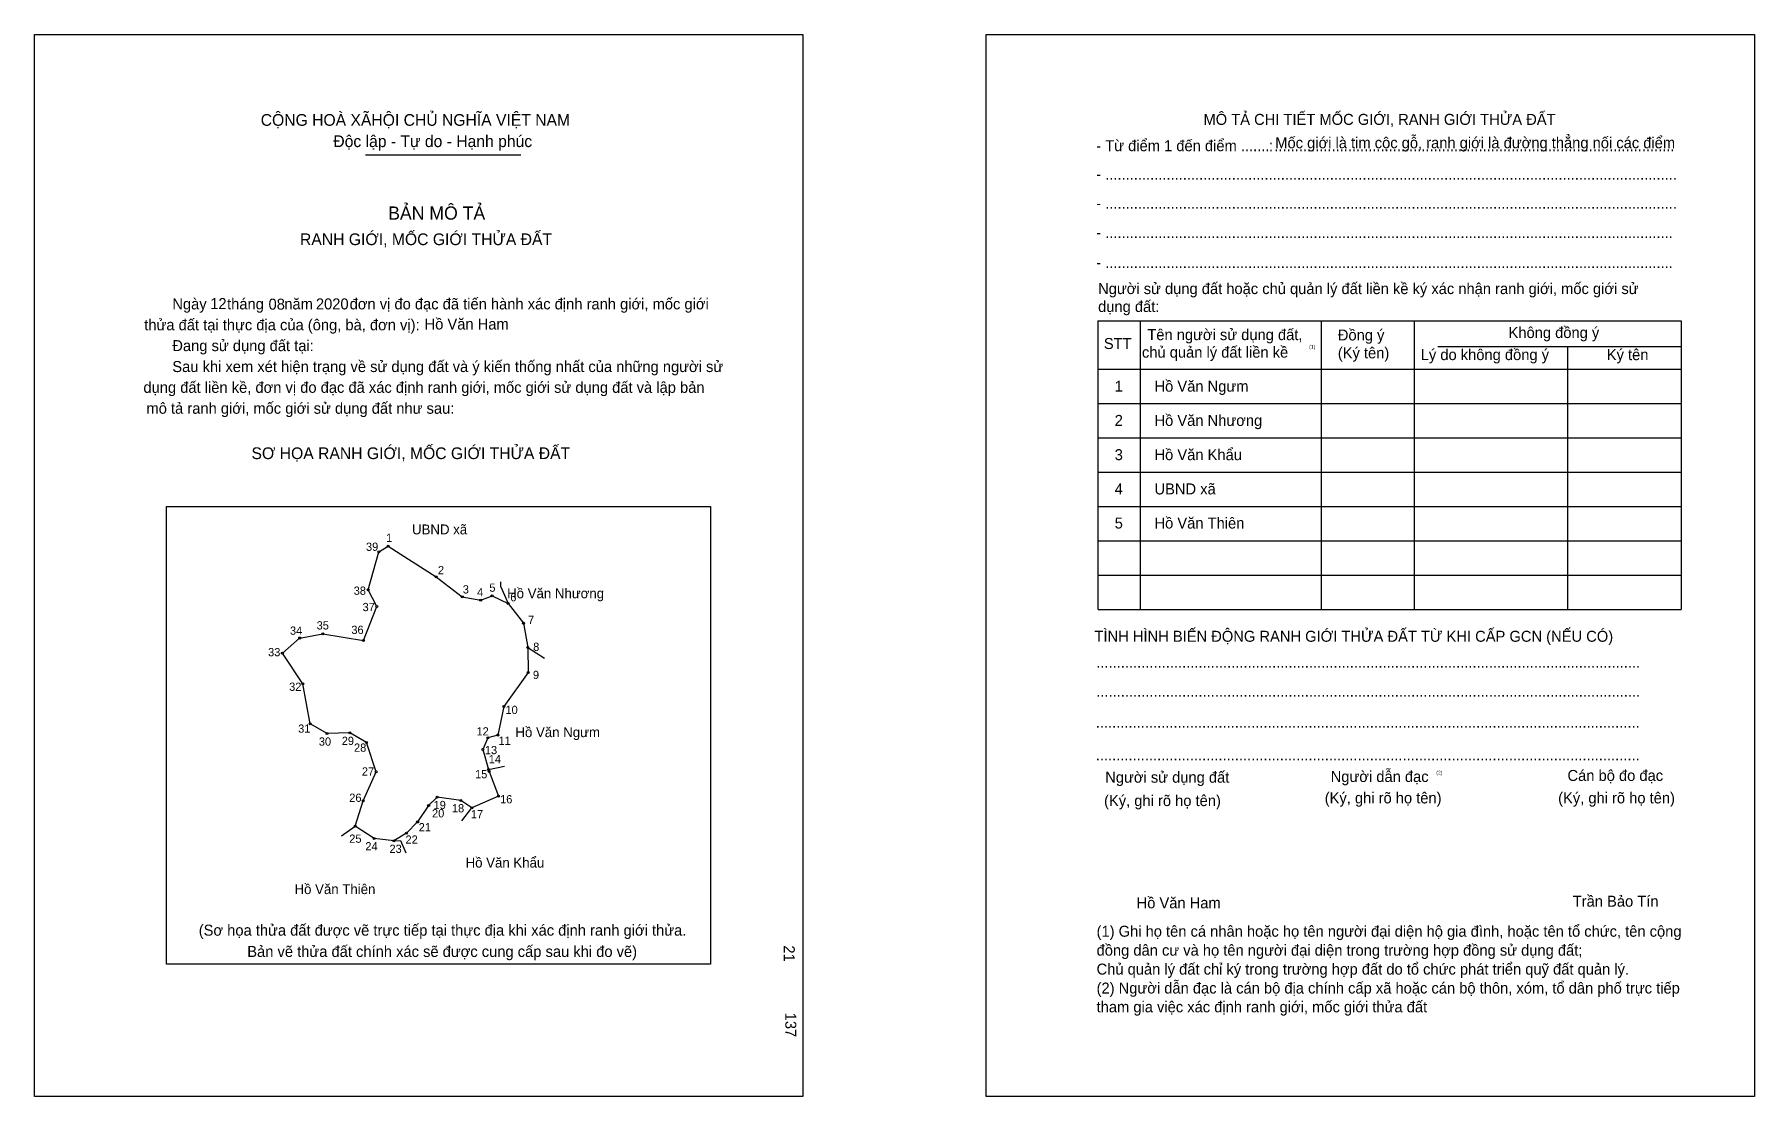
# Model space of a CAD drawing. Extents: x 547375 to 548846, y 1825272 to 1826181.
import ezdxf

# ---------------------------------------------------------------- set-up
doc = ezdxf.new("R2010")
doc.units = 0
for name, color, linetype in [('bmtKhungInTrang1', 7, 'Continuous'), ('bmtKhungInTrang2', 7, 'Continuous'), ('bmtNoiDung', 7, 'Continuous'), ('bmtTemplate', 7, 'Continuous'), ('CanhThua', 7, 'Continuous'), ('MocDinhThua', 7, 'Continuous'), ('RauThua', 7, 'Continuous'), ('SoHieuDinhThua', 7, 'Continuous'), ('TenChuLanCan', 7, 'Continuous')]:
    doc.layers.add(name, color=color, linetype=linetype)

msp = doc.modelspace()

# ---------------------------------------------------------------- linework, layer by layer
at = {"layer": 'bmtKhungInTrang1'}
msp.add_lwpolyline([(547375, 1826181.4), (548032.1, 1826181.4), (548032.1, 1825272.5), (547375, 1825272.5)], close=True, dxfattribs=at)
at = {"layer": 'bmtKhungInTrang2'}
msp.add_lwpolyline([(548188.8, 1826181.4), (548846, 1826181.4), (548846, 1825272.5), (548188.8, 1825272.5)], close=True, dxfattribs=at)
at = {"layer": 'bmtTemplate'}
for p, q in [((547658.2, 1826078.4), (547791, 1826078.4)), ((548320.7, 1825936.3), (548320.7, 1825689.2)), ((548475.3, 1825936.3), (548475.3, 1825689.2)), ((548554.8, 1825936.6), (548554.8, 1825689.2)), ((548783.1, 1825936.3), (548783.1, 1825689.2)), ((548575, 1825914.5), (548783.1, 1825914.5)), ((548284.6, 1825895.1), (548783.1, 1825895.1)), ((548284.6, 1825865.7), (548783.1, 1825865.7)), ((548284.6, 1825836.3), (548783.1, 1825836.3)), ((548284.6, 1825806.8), (548783.1, 1825806.8)), ((548284.6, 1825777.4), (548783.1, 1825777.4)), ((548284.6, 1825748), (548783.1, 1825748)), ((548284.6, 1825718.6), (548783.1, 1825718.6)), ((548284.6, 1825689.2), (548783.1, 1825689.2))]:
    msp.add_line(p, q, dxfattribs=at)
for points in [[(548284.3, 1825936.3), (548783.1, 1825936.3)], [(548284.3, 1825936.3), (548284.3, 1825689.2)], [(548686.1, 1825914.2), (548686.1, 1825689.2)]]:
    msp.add_lwpolyline(points, dxfattribs=at)
msp.add_lwpolyline([(547488, 1825385.7), (547488, 1825777.4), (547953, 1825777.4), (547953, 1825385.7)], close=True, dxfattribs=at)
at = {"layer": 'CanhThua'}
for p, q in [((547669.4, 1825738.7), (547677.4, 1825743.5)), ((547677.4, 1825743.5), (547718.5, 1825717.3)), ((547660.3, 1825706.2), (547669.4, 1825738.7)), ((547718.5, 1825717.3), (547740.9, 1825700.1)), ((547667.9, 1825691.8), (547660.3, 1825706.2)), ((547740.9, 1825700.1), (547756.6, 1825697.2)), ((547756.6, 1825697.2), (547766.3, 1825701)), ((547766.3, 1825701), (547780, 1825694.4)), ((547656.4, 1825662.8), (547667.9, 1825691.8)), ((547780, 1825694.4), (547793.2, 1825677.5)), ((547601.8, 1825664.9), (547621.7, 1825668.6)), ((547621.7, 1825668.6), (547656.4, 1825662.8)), ((547793.2, 1825677.5), (547797, 1825656.7)), ((547587, 1825651.9), (547601.8, 1825664.9)), ((547797, 1825656.7), (547797.1, 1825635.5)), ((547604.5, 1825625.8), (547587, 1825651.9)), ((547610.8, 1825591.5), (547604.5, 1825625.8)), ((547797.1, 1825635.5), (547776.5, 1825606.3)), ((547776.5, 1825606.3), (547771.2, 1825581.9)), ((547625.2, 1825583.2), (547610.8, 1825591.5)), ((547644.8, 1825583.8), (547625.2, 1825583.2)), ((547659, 1825575.6), (547644.8, 1825583.8)), ((547762.8, 1825579.6), (547758.4, 1825569.5)), ((547771.2, 1825581.9), (547762.8, 1825579.6)), ((547667.3, 1825550.3), (547659, 1825575.6)), ((547758.4, 1825569.5), (547763.3, 1825552.3)), ((547656.1, 1825525.7), (547667.3, 1825550.3)), ((547763.3, 1825552.3), (547763.8, 1825550.6)), ((547763.8, 1825550.6), (547771.9, 1825529.6)), ((547649.2, 1825503.8), (547656.1, 1825525.7)), ((547712.1, 1825521.7), (547702.7, 1825507.5)), ((547719.4, 1825528.7), (547712.1, 1825521.7)), ((547739.7, 1825525.8), (547719.4, 1825528.7)), ((547749.1, 1825519.7), (547739.7, 1825525.8)), ((547771.9, 1825529.6), (547749.1, 1825519.7)), ((547702.7, 1825507.5), (547693.2, 1825498)), ((547665.6, 1825493.3), (547649.2, 1825503.8)), ((547682.3, 1825491.4), (547665.6, 1825493.3)), ((547693.2, 1825498), (547682.3, 1825491.4))]:
    msp.add_line(p, q, dxfattribs=at)
at = {"layer": 'MocDinhThua'}
for centre in [(547677.4, 1825743.5), (547669.4, 1825738.7), (547718.5, 1825717.3), (547660.3, 1825706.2), (547740.9, 1825700.1), (547756.6, 1825697.2), (547766.3, 1825701), (547667.9, 1825691.8), (547780, 1825694.4), (547621.7, 1825668.6), (547793.2, 1825677.5), (547587, 1825651.9), (547601.8, 1825664.9), (547656.4, 1825662.8), (547797, 1825656.7), (547604.5, 1825625.8), (547797.1, 1825635.5), (547776.5, 1825606.3), (547610.8, 1825591.5), (547625.2, 1825583.2), (547644.8, 1825583.8), (547762.8, 1825579.6), (547771.2, 1825581.9), (547659, 1825575.6), (547758.4, 1825569.5), (547667.3, 1825550.3), (547763.3, 1825552.3), (547763.8, 1825550.6), (547656.1, 1825525.7), (547712.1, 1825521.7), (547719.4, 1825528.7), (547739.7, 1825525.8), (547749.1, 1825519.7), (547771.9, 1825529.6), (547702.7, 1825507.5), (547649.2, 1825503.8), (547665.6, 1825493.3), (547682.3, 1825491.4), (547693.2, 1825498)]:
    msp.add_circle(centre, 0.846, dxfattribs=at)
at = {"layer": 'RauThua'}
for p, q in [((547773.9, 1825708.8), (547773.9, 1825713)), ((547773.9, 1825708.8), (547780, 1825694.4)), ((547797, 1825656.7), (547811.1, 1825647.7)), ((547763.3, 1825552.3), (547777.1, 1825555.3)), ((547740.5, 1825508.4), (547749.1, 1825519.7)), ((547637.7, 1825495.6), (547649.2, 1825503.8)), ((547682.3, 1825491.4), (547688.1, 1825491.7)), ((547688.1, 1825491.7), (547692.5, 1825481.1))]:
    msp.add_line(p, q, dxfattribs=at)

# ---------------------------------------------------------------- texts
at = {"layer": 'bmtNoiDung'}
for s, height, p in [('12', 9.4, (547525.3, 1825946.4)), ('08', 9.4, (547575.2, 1825945.9)), ('2020', 9.4, (547615.7, 1825946.1)), ('Hồ Văn Ham', 9.4, (547708.6, 1825928.9)), ('1', 9.4, (548298.8, 1825875.7)), ('Hồ Văn Ngưm ', 9.403, (548332.8, 1825875.7)), ('2', 9.4, (548298.8, 1825846.4)), ('Hồ Văn Nhương ', 9.403, (548332.8, 1825846.4)), ('3', 9.4, (548298.8, 1825817.1)), ('Hồ Văn Khẩu ', 9.403, (548332.8, 1825817.1)), ('4', 9.4, (548298.8, 1825787.8)), ('UBND xã ', 9.4, (548332.8, 1825787.8)), ('5', 9.4, (548298.8, 1825758.6)), ('Hồ Văn Thiên ', 9.403, (548332.8, 1825758.6)), ('Hồ Văn Ham', 9.4, (548317.5, 1825433.6))]:
    msp.add_text(s, height=height, dxfattribs=at).set_placement(p)
for s, p in [('21', (548015.8, 1825401.9)), ('137', (548017.1, 1825344.3))]:
    msp.add_text(s, height=9.4, rotation=270, dxfattribs=at).set_placement(p)
at = {"layer": 'bmtTemplate'}
for s, height, p in [('CỘNG HOÀ XÃHỘI CHỦ NGHĨA VIỆT NAM', 10.03, (547568.5, 1826103.2)), ('MÔ TẢ CHI TIẾT MỐC GIỚI, RANH GIỚI THỬA ĐẤT', 9.399, (548374.7, 1826104)), ('Độc lập - Tự do - Hạnh phúc', 10.03, (547630.6, 1826085)), ('Mốc giới là tim cộc gỗ, ranh giới là đường thẳng nối các điểm', 9.399, (548436.1, 1826084)), ('- Từ điểm 1 đến điểm .......', 9.399, (548283, 1826081.5)), (':', 9.4, (548430.7, 1826081.5)), ('..................................................................................................', 9.399, (548435.3, 1826081.5)), ('- ............................................................................................................................................', 9.3993, (548283, 1826057.2)), ('BẢN MÔ TẢ', 11.28, (547677.5, 1826022.9)), ('- ............................................................................................................................................', 9.3993, (548283, 1826032.2)), ('RANH GIỚI, MỐC GIỚI THỬA ĐẤT', 10.03, (547602.1, 1826001.1)), ('- ...........................................................................................................................................', 9.3993, (548283, 1826007.2)), ('- ...........................................................................................................................................', 9.3993, (548283, 1825981.6)), ('Người sử dụng đất hoặc chủ quản lý đất liền kề ký xác nhận ranh giới, mốc giới sử', 9.399, (548284.6, 1825959.2)), ('Ngày     tháng     năm         đơn vị đo đạc đã tiến hành xác định ranh giới, mốc giới ', 9.403, (547492.9, 1825946.1)), ('dụng đất:', 9.4, (548284.6, 1825943.9)), ('thửa đất tại thực địa của (ông, bà, đơn vị):', 9.403, (547468.9, 1825928.2)), ('Không đồng ý', 9.399, (548635.6, 1825921.6)), ('Đang sử dụng đất tại:', 9.403, (547492.9, 1825910.4)), ('STT', 9.4, (548289.5, 1825912.2)), ('Tên người sử dụng đất,', 9.399, (548326.7, 1825919.8)), ('Đồng ý', 9.4, (548489.6, 1825919.5)), ('Sau khi xem xét hiện trạng về sử dụng đất và ý kiến thống nhất của những người sử ', 9.403, (547492.9, 1825892.5)), ('chủ quản lý đất liền kề', 9.399, (548322.1, 1825904.8)), ('(1)', 3.13, (548465.1, 1825912.5)), ('(Ký tên)', 9.4, (548489.6, 1825904.2)), ('Lý do không đồng ý', 9.399, (548560.5, 1825902.7)), ('Ký tên', 9.4, (548719.6, 1825902.7)), ('dụng đất liền kề, đơn vị đo đạc đã xác định ranh giới, mốc giới sử dụng đất và lập bản', 9.403, (547468.2, 1825874.7)), ('mô tả ranh giới, mốc giới sử dụng đất như sau:', 9.403, (547470.8, 1825856.8)), ('SƠ HỌA RANH GIỚI, MỐC GIỚI THỬA ĐẤT', 10.03, (547560.6, 1825818)), ('TÌNH HÌNH BIẾN ĐỘNG RANH GIỚI THỬA ĐẤT TỪ KHI CẤP GCN (NẾU CÓ)', 9.399, (548281.5, 1825661.7)), ('.....................................................................................................................................', 9.4134, (548283, 1825639.6)), ('.....................................................................................................................................', 9.4134, (548283, 1825614.6)), ('.....................................................................................................................................', 9.4134, (548282.6, 1825588.1)), ('.....................................................................................................................................', 9.4134, (548282.6, 1825560.2)), ('Người sử dụng đất', 9.399, (548290.7, 1825541.1)), ('Người dẫn đạc', 9.399, (548483.5, 1825541.7)), ('(2)', 3.13, (548573.8, 1825548.2)), ('Cán bộ đo đạc', 9.399, (548686, 1825542.6)), ('(Ký, ghi rõ họ tên)', 9.399, (548289.7, 1825521.1)), ('(Ký, ghi rõ họ tên)', 9.399, (548478.4, 1825523.4)), ('(Ký, ghi rõ họ tên)', 9.399, (548678, 1825523.4)), ('Trần Bảo Tín', 9.399, (548690.5, 1825435)), ('(Sơ họa thửa đất được vẽ trực tiếp tại thực địa khi xác định ranh giới thửa.', 9.403, (547515.5, 1825410.2)), ('(1) Ghi họ tên cá nhân hoặc họ tên người đại diện hộ gia đình, hoặc tên tổ chức, tên cộng', 9.399, (548283.3, 1825409.3)), ('Bản vẽ thửa đất chính xác sẽ được cung cấp sau khi đo vẽ)', 9.403, (547557, 1825392)), ('đồng dân cư và họ tên người đại diện trong trường hợp đồng sử dụng đất;', 9.399, (548283.3, 1825393.1)), ('Chủ quản lý đất chỉ ký trong trường hợp đất do tổ chức phát triển quỹ đất quản lý.', 9.399, (548283.3, 1825376.9)), ('(2) Người dẫn đạc là cán bộ địa chính cấp xã hoặc cán bộ thôn, xóm, tổ dân phố trực tiếp', 9.399, (548283.3, 1825360.7)), ('tham gia việc xác định ranh giới, mốc giới thửa đất', 9.399, (548283.3, 1825344.6))]:
    msp.add_text(s, height=height, dxfattribs=at).set_placement(p)
at = {"layer": 'SoHieuDinhThua'}
for s, p in [('39', (547658.5, 1825739.5)), ('1', (547675.7, 1825747.1)), ('2', (547720, 1825719.5)), ('5', (547764, 1825704.5)), ('38', (547648, 1825701.9)), ('3', (547741.3, 1825703)), ('4', (547753.5, 1825700.6)), ('6', (547781.9, 1825696.3)), ('37', (547655.6, 1825687.9)), ('7', (547797.1, 1825676.9)), ('34', (547593.5, 1825667.7)), ('35', (547616.3, 1825672.2)), ('36', (547646, 1825668.4)), ('33', (547574.8, 1825649.3)), ('8', (547801.5, 1825653.9)), ('32', (547592.8, 1825619.7)), ('9', (547801.3, 1825629.8)), ('10', (547777.8, 1825599.9)), ('31', (547600.5, 1825583.9)), ('30', (547618.2, 1825572.8)), ('29', (547637.8, 1825573.4)), ('12', (547753, 1825581.5)), ('11', (547771.8, 1825573.5)), ('28', (547648.3, 1825567.6)), ('13', (547760.2, 1825565.5)), ('14', (547763.5, 1825557.8)), ('27', (547655, 1825547.2)), ('15', (547751.8, 1825544.9)), ('26', (547644.2, 1825524.7)), ('19', (547716.3, 1825518.5)), ('18', (547732, 1825515.7)), ('16', (547773.2, 1825523.4)), ('21', (547703.6, 1825499.5)), ('20', (547715, 1825511.4)), ('17', (547748.2, 1825510.6)), ('25', (547644.2, 1825489.7)), ('24', (547658, 1825483.2)), ('22', (547692.3, 1825488.9)), ('23', (547678.6, 1825481))]:
    msp.add_text(s, height=7.05, dxfattribs=at).set_placement(p)
at = {"layer": 'TenChuLanCan'}
for s, height, p in [('UBND xã', 8.46, (547697.9, 1825753.6)), ('Hồ Văn Nhương', 8.459, (547779.2, 1825698.9)), ('Hồ Văn Ngưm', 8.459, (547786.3, 1825580.1)), ('Hồ Văn Khẩu', 8.459, (547743.7, 1825468.5)), ('Hồ Văn Thiên', 8.459, (547597.4, 1825445.8))]:
    msp.add_text(s, height=height, dxfattribs=at).set_placement(p)

doc.saveas('drawing.dxf')
